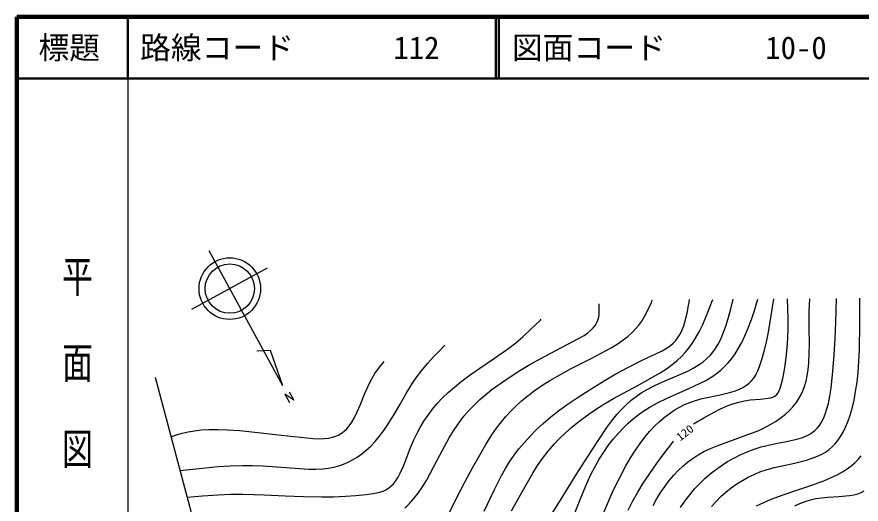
# Model space of a CAD drawing. Units: millimetres, scale not verified. Extents: x 40000 to 680000, y 20000 to 380000.
# Drawn here: x 40000 to 177086, y 300930 to 380000 of the extents above; entities that cross this region are included whole.
import ezdxf
from ezdxf.enums import TextEntityAlignment as Align

# ---------------------------------------------------------------- set-up
doc = ezdxf.new("R2010")
doc.units = ezdxf.units.MM
doc.header["$LTSCALE"] = 1000
for name, color, linetype, lineweight in [('M-BGD', 7, 'Continuous', 25), ('M-TTL', 2, 'Continuous', 140), ('M-TTL-BAND', 7, 'Continuous', 25), ('M-TTL-LINE', 7, 'Continuous', 50)]:
    doc.layers.add(name, color=color, linetype=linetype, lineweight=lineweight)
doc.layers.add('M-TTL-TXT', color=7, linetype='Continuous')
doc.styles.add('@ＭＳ ゴシック', font='')
doc.styles.add('ＭＳ ゴシック', font='')
doc.styles.get('@ＭＳ ゴシック').set_extended_font_data('@MS Gothic')
doc.styles.get('ＭＳ ゴシック').set_extended_font_data('MS Gothic')

msp = doc.modelspace()

# ---------------------------------------------------------------- linework, layer by layer
at = {"layer": 'M-BGD'}
for p, q in [((83206, 320107), (71214, 342042)), ((68430, 332542), (80714, 339258)), ((81205, 325851), (78971, 325769)), ((83206, 320107), (81205, 325851)), ((62441, 321527), (87602, 226924)), ((84953, 317821), (83508, 318795)), ((83508, 318795), (84259, 317439)), ((84213, 319175), (84953, 317821))]:
    msp.add_line(p, q, dxfattribs=at)
for points in [[(103000, 300275), (103768, 301048), (104475, 301845), (105144, 302701), (105768, 303597), (106497, 304770), (107179, 305983), (108668, 308860), (110205, 311701), (110999, 312968), (111857, 314224), (112598, 315183), (113384, 316102), (114241, 317011), (115147, 317883), (116124, 318738), (117147, 319553), (119427, 321149), (121660, 322640), (123273, 323601), (124951, 324531), (128427, 326331), (132093, 328300), (132685, 328717), (133220, 329166), (133601, 329558), (133933, 329986), (134166, 330378), (134348, 330805), (134472, 331268), (134538, 331757), (134560, 332583), (134525, 333435)], [(110157, 299375), (111504, 302122), (112791, 304618), (114002, 306840), (115251, 309007), (116161, 310582), (117136, 312150), (117883, 313235), (118676, 314279), (119418, 315164), (120203, 316005), (121055, 316866), (121948, 317681), (122957, 318517), (124014, 319313), (125266, 320175), (126561, 320993), (128248, 321974), (129981, 322913), (133255, 324581), (136504, 326304), (137493, 326910), (138443, 327565), (139186, 328144), (139882, 328764), (140455, 329350), (140982, 329976), (141460, 330644), (141897, 331361), (142485, 332488), (143031, 333665), (143119, 333859), (143210, 334064)], [(115892, 299789), (116493, 301010), (117562, 303316), (118687, 305597), (119316, 306718), (119998, 307810), (120733, 308869), (121525, 309902), (122410, 310955), (123343, 311972), (124386, 313016), (125481, 314027), (126703, 315070), (127965, 316068), (129378, 317104), (130823, 318089), (133082, 319555), (135343, 320952), (137260, 322052), (139226, 323110), (141520, 324268), (143882, 325394), (144766, 325831), (145601, 326312), (146115, 326670), (146589, 327073), (146984, 327493), (147339, 327959), (147683, 328520), (147980, 329121), (148280, 329879), (148533, 330689), (148829, 331906), (149073, 333166), (149157, 333638), (149238, 334112)], [(120338, 299814), (122041, 302918), (123786, 305974), (124547, 307173), (125355, 308333), (126268, 309506), (127229, 310642), (128120, 311589), (129064, 312505), (130120, 313440), (131227, 314342), (132483, 315282), (133790, 316185), (135312, 317157), (136875, 318085), (140699, 320148), (144448, 322238), (145460, 322896), (146426, 323596), (147197, 324225), (147923, 324894), (148534, 325537), (149101, 326221), (149669, 327008), (150198, 327845), (150775, 328885), (151307, 329968), (152031, 331632), (152709, 333339), (152862, 333735), (153018, 334142)], [(125628, 297334), (128278, 301548), (130896, 305799), (133300, 309580), (135782, 313371), (136584, 314439), (137435, 315471), (138196, 316308), (139006, 317108), (139770, 317780), (140574, 318408), (141386, 318966), (142245, 319480), (143350, 320055), (144504, 320587), (146807, 321564), (149054, 322583), (149936, 323053), (150784, 323572), (151440, 324040), (152054, 324552), (152560, 325050), (153025, 325592), (153462, 326202), (153860, 326864), (154282, 327697), (154655, 328566), (155100, 329796), (155488, 331046), (155916, 332609), (156311, 334168)], [(130648, 299617), (131556, 301946), (132522, 304260), (133170, 305648), (133880, 307026), (134559, 308212), (135295, 309376), (136035, 310436), (136821, 311458), (137609, 312385), (138446, 313277), (139275, 314075), (140151, 314835), (141028, 315517), (141942, 316151), (142966, 316783), (144028, 317367), (145566, 318112), (147136, 318807), (149018, 319623), (150863, 320489), (151856, 321017), (152819, 321598), (153576, 322120), (154295, 322688), (154907, 323248), (155488, 323861), (156073, 324572), (156616, 325327), (157175, 326215), (157691, 327150), (158230, 328261), (158714, 329396), (159264, 330872), (159756, 332363), (160038, 333277), (160316, 334200)], [(135240, 299464), (136849, 303145), (137842, 305128), (138907, 307121), (139650, 308416), (140449, 309687), (141192, 310762), (141986, 311805), (142739, 312699), (143539, 313556), (144315, 314301), (145128, 314999), (145923, 315604), (146753, 316160), (147576, 316640), (148432, 317071), (149285, 317433), (150182, 317748), (151267, 318055), (152383, 318307), (154191, 318668), (155936, 319078), (156701, 319318), (157433, 319611), (157983, 319889), (158501, 320219), (158919, 320553), (159299, 320934), (159656, 321386), (159972, 321885), (160311, 322551), (160604, 323260), (160979, 324387), (161299, 325540), (161695, 327205), (162026, 328853), (162478, 331526), (162899, 334220)], [(143312, 300694), (143935, 301836), (144562, 302866), (145243, 303867), (145921, 304761), (146648, 305621), (147369, 306381), (148128, 307095), (148880, 307721), (149665, 308298), (150607, 308900), (151569, 309443), (152621, 309951), (153707, 310408), (157082, 311620), (160464, 312897), (161463, 313361), (162437, 313878), (163285, 314399), (164107, 314973), (164799, 315530), (165449, 316130), (166007, 316724), (166514, 317352), (166932, 317961), (167301, 318604), (167630, 319308), (167903, 320036), (168149, 320872), (168338, 321731), (168498, 322772), (168602, 323844), (168672, 325359), (168682, 326902), (168648, 329574), (168675, 332175), (168709, 333218), (168748, 334267)], [(147750, 300380), (148479, 301430), (149263, 302454), (150048, 303385), (150884, 304281), (151711, 305082), (152582, 305843), (153443, 306516), (154337, 307138), (155416, 307824), (156528, 308460), (157553, 308971), (158609, 309430), (159717, 309844), (160860, 310207), (162029, 310516), (163247, 310775), (164976, 311089), (166658, 311455), (167412, 311680), (168122, 311954), (168658, 312220), (169154, 312533), (169572, 312867), (169956, 313251), (170324, 313710), (170655, 314222), (170981, 314846), (171261, 315516), (171542, 316365), (171773, 317257), (172013, 318473), (172199, 319727), (172500, 322530), (172726, 325182), (172893, 327795), (172998, 330388), (173040, 332327), (173063, 334301)], [(149891, 313955), (151531, 314937), (153198, 315866), (154249, 316387), (155336, 316859), (156267, 317202), (157235, 317493), (158134, 317702), (159061, 317856), (160774, 317981), (162406, 318161), (162758, 318282), (163071, 318454), (163323, 318665), (163545, 318930), (163770, 319308), (163956, 319746), (164182, 320497), (164358, 321299), (164673, 323033), (164916, 324697), (165089, 326292), (165200, 327868), (165253, 329501), (165246, 331156), (165193, 332688), (165114, 334238)], [(152797, 300552), (153537, 301372), (154330, 302160), (155145, 302885), (156008, 303574), (156887, 304197), (157803, 304774), (158728, 305285), (159695, 305751), (160666, 306151), (161665, 306498), (162947, 306860), (164261, 307168), (166280, 307599), (168244, 308080), (169151, 308364), (170017, 308697), (170686, 309014), (171326, 309385), (171873, 309772), (172394, 310215), (172869, 310703), (173313, 311246), (173756, 311891), (174163, 312590), (174572, 313423), (174934, 314297), (175300, 315354), (175616, 316450), (175939, 317818), (176198, 319179), (176430, 320725), (176599, 322262), (176735, 324121), (176809, 325968), (176851, 330126), (176857, 334331)], [(67625, 302037), (70151, 302274), (72690, 302452), (74678, 302517), (76678, 302522), (80130, 302432), (83586, 302281), (86544, 302162), (89495, 302104), (91435, 302121), (93380, 302199), (95033, 302322), (96705, 302507), (97830, 302668), (98946, 302889), (99450, 303047), (99926, 303260), (100353, 303521), (100744, 303831), (101138, 304227), (101502, 304680), (101894, 305279), (102247, 305930), (102720, 306979), (103152, 308085), (103750, 309689), (104398, 311258), (104918, 312339), (105484, 313380), (106103, 314391), (106769, 315363), (107500, 316322), (108272, 317237), (109125, 318151), (110025, 319028), (111033, 319923), (112091, 320781), (113597, 321900), (115148, 322977), (117536, 324589), (119889, 326250), (121031, 327130), (122133, 328055), (123534, 329351), (124902, 330699), (125008, 330805), (125121, 330918)], [(66475, 306360), (69577, 306717), (72702, 307016), (74654, 307146), (76620, 307217), (78279, 307219), (79962, 307161), (83697, 306852), (87408, 306605), (88534, 306608), (89653, 306671), (90569, 306779), (91479, 306947), (92268, 307151), (93051, 307416), (93789, 307733), (94510, 308108), (95260, 308570), (95993, 309091), (96742, 309702), (97454, 310359), (98172, 311109), (98841, 311893), (99572, 312852), (100257, 313852), (101269, 315488), (102235, 317163), (103222, 318880), (104258, 320559), (104954, 321576), (105699, 322558), (106685, 323735), (107720, 324876), (108604, 325808), (109506, 326739)], [(65016, 311847), (65906, 312174), (66826, 312447), (67813, 312671), (68815, 312836), (69988, 312963), (71179, 313030), (72701, 313045), (74207, 313000), (76184, 312873), (78155, 312685), (82969, 312109), (88102, 311557), (89022, 311531), (89923, 311565), (90609, 311646), (91262, 311782), (91790, 311948), (92293, 312169), (92734, 312433), (93142, 312746), (93563, 313151), (93949, 313607), (94373, 314214), (94761, 314877), (95265, 315897), (95737, 316988), (96467, 318790), (97248, 320555), (97672, 321362), (98138, 322120), (98860, 323128), (99619, 324093)], [(139269, 299972), (140021, 301437), (140825, 302872), (141708, 304320), (142643, 305739), (143993, 307646), (145402, 309531), (146017, 310337), (146634, 311141)], [(160078, 300624), (161266, 301189), (162499, 301708), (164448, 302436), (166463, 303124), (168749, 303890), (171012, 304712), (172131, 305177), (173216, 305694), (174040, 306147), (174829, 306649), (175470, 307123), (176075, 307646), (176613, 308194), (177113, 308789)], [(166302, 300660), (167149, 301043), (168023, 301371), (168873, 301628), (169759, 301831), (170694, 301975), (171662, 302062), (173456, 302162), (175184, 302317), (175892, 302442), (176565, 302621), (177077, 302813), (177565, 303061)]]:
    msp.add_lwpolyline(points, dxfattribs=at)
for radius in [5000, 4000]:
    msp.add_circle((74572, 335900), radius, dxfattribs=at)
at = {"layer": 'M-TTL'}
for p, q in [((40000, 380000), (40000, 20000)), ((680000, 380000), (40000, 380000))]:
    msp.add_line(p, q, dxfattribs=at)
at = {"layer": 'M-TTL-BAND'}
msp.add_line((58000, 370000), (58000, 20000), dxfattribs=at)
at = {"layer": 'M-TTL-LINE'}
for p, q in [((58000, 380000), (58000, 370000)), ((117750, 380000), (117750, 370000)), ((118250, 380000), (118250, 370000)), ((40000, 370000), (680000, 370000))]:
    msp.add_line(p, q, dxfattribs=at)

# ---------------------------------------------------------------- texts
at = {"layer": 'M-BGD', "style": 'ＭＳ ゴシック', "width": 1.1}
msp.add_text('120', height=1320, rotation=37.8, dxfattribs=at).set_placement((147939, 310768), align=Align.BOTTOM_LEFT)
at = {"layer": 'M-TTL-BAND', "style": '@ＭＳ ゴシック', "width": 1.4}
msp.add_text('平  面  図', height=3666, rotation=270, dxfattribs=at).set_placement((49777, 306475), align=Align.MIDDLE_RIGHT)
at = {"layer": 'M-TTL-TXT', "style": 'ＭＳ ゴシック'}
msp.add_text('標題', height=3666, dxfattribs=at).set_placement((48500, 375000), align=Align.MIDDLE_CENTER)
for s, p in [('路線コード', (60000, 375000)), ('図面コード', (120380, 375000)), ('112', (101142, 375000)), ('10-0', (161521, 375000))]:
    msp.add_text(s, height=3666, dxfattribs=at).set_placement(p, align=Align.MIDDLE_LEFT)

doc.saveas('drawing.dxf')
